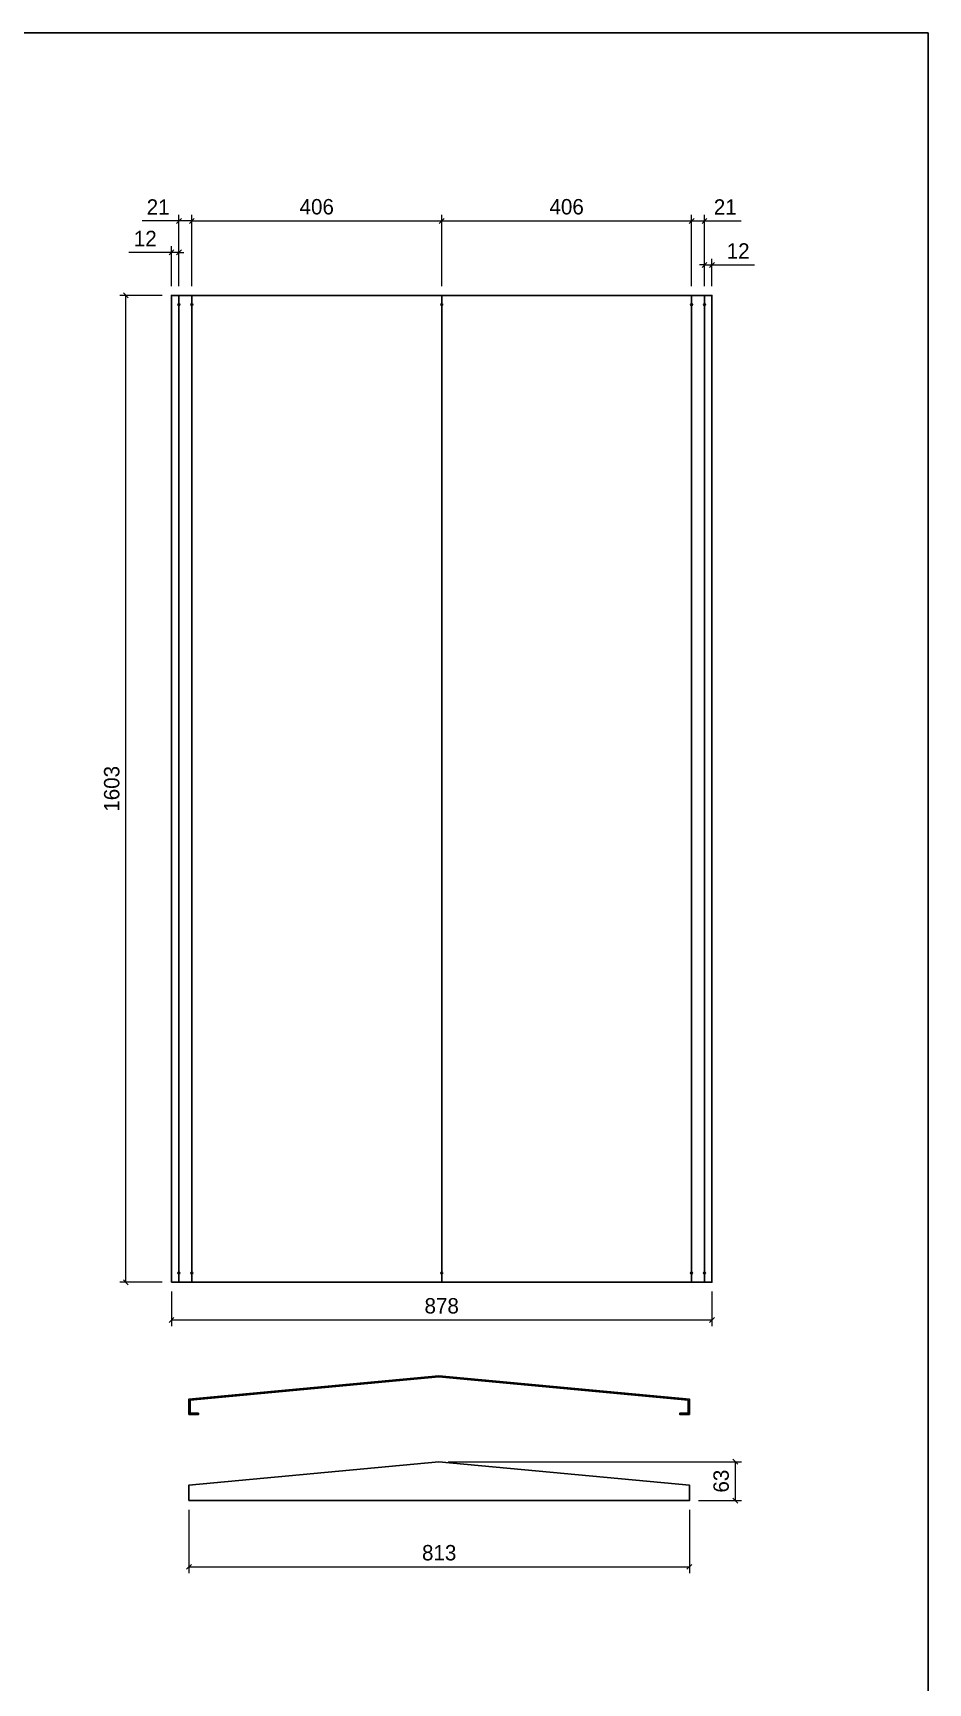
# Model space of a CAD drawing. Header units: millimetres. Extents: x 0 to 6126, y 0 to 4331.
# Drawn here: x 4671 to 6126, y 1651 to 4331 of the extents above; entities that cross this region are included whole.
import ezdxf
from ezdxf.enums import TextEntityAlignment as Align

# ---------------------------------------------------------------- set-up
doc = ezdxf.new("R2010")
doc.units = ezdxf.units.MM
doc.layers.add('CNC', color=7, linetype='Continuous')
doc.layers.add('DIM', color=253, linetype='Continuous')
doc.styles.add('Tahoma (Input Text)', font='tahoma.ttf')
doc.dimstyles.new('Dim-25', dxfattribs={"dimtxt": 25, "dimasz": 8, "dimexe": 10, "dimexo": 15, "dimgap": 10, "dimtad": 1, "dimdec": 0, "dimtxsty": 'Standard', "dimblk": 'OBLIQUE', "dimcen": 10, "dimclrd": 5, "dimclre": 5, "dimclrt": 3, "dimazin": 3, "dimtfac": 1, "dimtdec": 0, "dimtmove": 0, "dimatfit": 3, "dimldrblk": 'OBLIQUE', "dimlwd": 9, "dimlwe": 9})

# ---------------------------------------------------------------- blocks, each defined once
blk = doc.blocks.new('*D42')
at = {"color": 0, "linetype": 'ByBlock', "lineweight": -2}
for p, q in [((4928.9, 1843.9), (4920.9, 1835.9)), ((5733.9, 1835.9), (5741.9, 1843.9))]:
    blk.add_line(p, q, dxfattribs=at)
at = {"layer": 'Defpoints', "color": 0, "ltscale": 3, "transparency": 16777216}
for p in [(4924.9, 1947.6), (5737.9, 1947.6), (5737.9, 1839.9)]:
    blk.add_point(p, dxfattribs=at)
at = {"layer": 'DIM', "color": 5, "lineweight": 9, "ltscale": 3, "transparency": 16777216}
for p, q in [((4924.9, 1932.6), (4924.9, 1829.9)), ((5737.9, 1932.6), (5737.9, 1829.9)), ((4924.9, 1839.9), (5737.9, 1839.9))]:
    blk.add_line(p, q, dxfattribs=at)
at = {"layer": 'DIM', "color": 3, "ltscale": 3, "transparency": 16777216, "insert": (5331.4, 1862.7), "char_height": 25, "attachment_point": 5}
blk.add_mtext('813', dxfattribs=at)
blk = doc.blocks.new('_Oblique')
at = {"color": 0, "linetype": 'ByBlock', "lineweight": -2}
blk.add_line((-0.5, -0.5), (0.5, 0.5), dxfattribs=at)
blk = doc.blocks.new('*D43')
at = {"color": 0, "linetype": 'ByBlock', "lineweight": -2}
for p, q in [((5816.4, 2006.6), (5808.4, 2014.6)), ((5808.4, 1951.6), (5816.4, 1943.6))]:
    blk.add_line(p, q, dxfattribs=at)
at = {"layer": 'Defpoints', "color": 0, "ltscale": 3, "transparency": 16777216}
for p in [(5330.9, 2010.6), (5737.9, 1947.6), (5812.4, 1947.6)]:
    blk.add_point(p, dxfattribs=at)
at = {"layer": 'DIM', "color": 5, "lineweight": 9, "ltscale": 3, "transparency": 16777216}
for p, q in [((5345.9, 2010.6), (5822.4, 2010.6)), ((5812.4, 2010.6), (5812.4, 1947.6)), ((5752.9, 1947.6), (5822.4, 1947.6))]:
    blk.add_line(p, q, dxfattribs=at)
at = {"layer": 'DIM', "color": 3, "ltscale": 3, "transparency": 16777216, "insert": (5789.6, 1979.1), "char_height": 25, "attachment_point": 5, "rotation": 90}
blk.add_mtext('63', dxfattribs=at)
blk = doc.blocks.new('*D44')
at = {"color": 0, "linetype": 'ByBlock', "lineweight": -2}
for p, q in [((4826.3, 3901.1), (4818.3, 3909.1)), ((4818.3, 2306.1), (4826.3, 2298.1))]:
    blk.add_line(p, q, dxfattribs=at)
at = {"layer": 'Defpoints', "color": 0, "ltscale": 3, "transparency": 16777216}
for p in [(4822.3, 3905.1), (4896.5, 3905.1), (4896.5, 2302.1)]:
    blk.add_point(p, dxfattribs=at)
at = {"layer": 'DIM', "color": 5, "lineweight": 9, "ltscale": 3, "transparency": 16777216}
for p, q in [((4881.5, 3905.1), (4812.3, 3905.1)), ((4822.3, 2302.1), (4822.3, 3905.1)), ((4881.5, 2302.1), (4812.3, 2302.1))]:
    blk.add_line(p, q, dxfattribs=at)
at = {"layer": 'DIM', "color": 3, "ltscale": 3, "transparency": 16777216, "insert": (4799.5, 3103.6), "char_height": 25, "attachment_point": 5, "rotation": 90}
blk.add_mtext('1603', dxfattribs=at)
blk = doc.blocks.new('*D45')
at = {"color": 0, "linetype": 'ByBlock', "lineweight": -2}
for p, q in [((4892.5, 3970.9), (4900.5, 3978.9)), ((4912.5, 3978.9), (4904.5, 3970.9))]:
    blk.add_line(p, q, dxfattribs=at)
at = {"layer": 'Defpoints', "color": 0, "ltscale": 3, "transparency": 16777216}
for p in [(4896.5, 3974.9), (4896.5, 3905.1), (4908.5, 3905.1)]:
    blk.add_point(p, dxfattribs=at)
at = {"layer": 'DIM', "color": 5, "lineweight": 9, "ltscale": 3, "transparency": 16777216}
for p, q in [((4896.5, 3974.9), (4827.3, 3974.9)), ((4896.5, 3920.1), (4896.5, 3984.9)), ((4908.5, 3974.9), (4896.5, 3974.9)), ((4908.5, 3920.1), (4908.5, 3984.9)), ((4908.5, 3974.9), (4916.5, 3974.9))]:
    blk.add_line(p, q, dxfattribs=at)
at = {"layer": 'DIM', "color": 3, "ltscale": 3, "transparency": 16777216, "insert": (4853.9, 3997.5), "char_height": 25, "attachment_point": 5}
blk.add_mtext('12', dxfattribs=at)
blk = doc.blocks.new('*D46')
at = {"color": 0, "linetype": 'ByBlock', "lineweight": -2}
for p, q in [((4912.5, 4030.1), (4904.5, 4022.1)), ((4925.5, 4022.1), (4933.5, 4030.1))]:
    blk.add_line(p, q, dxfattribs=at)
at = {"layer": 'Defpoints', "color": 0, "ltscale": 3, "transparency": 16777216}
for p in [(4908.5, 4026.1), (4908.5, 3905.1), (4929.5, 3905.1)]:
    blk.add_point(p, dxfattribs=at)
at = {"layer": 'DIM', "color": 5, "lineweight": 9, "ltscale": 3, "transparency": 16777216}
for p, q in [((4908.5, 4026.1), (4849.1, 4026.1)), ((4908.5, 3920.1), (4908.5, 4036.1)), ((4929.5, 4026.1), (4908.5, 4026.1)), ((4929.5, 3920.1), (4929.5, 4036.1))]:
    blk.add_line(p, q, dxfattribs=at)
at = {"layer": 'DIM', "color": 3, "ltscale": 3, "transparency": 16777216, "insert": (4874.8, 4048.6), "char_height": 25, "attachment_point": 5}
blk.add_mtext('21', dxfattribs=at)
blk = doc.blocks.new('*D47')
at = {"color": 0, "linetype": 'ByBlock', "lineweight": -2}
for p, q in [((4933.5, 4030.1), (4925.5, 4022.1)), ((5331.5, 4022.1), (5339.5, 4030.1))]:
    blk.add_line(p, q, dxfattribs=at)
at = {"layer": 'Defpoints', "color": 0, "ltscale": 3, "transparency": 16777216}
for p in [(5335.5, 4026.1), (4929.5, 3905.1), (5335.5, 3905.1)]:
    blk.add_point(p, dxfattribs=at)
at = {"layer": 'DIM', "color": 5, "lineweight": 9, "ltscale": 3, "transparency": 16777216}
for p, q in [((4929.5, 3920.1), (4929.5, 4036.1)), ((4929.5, 4026.1), (5335.5, 4026.1)), ((5335.5, 3920.1), (5335.5, 4036.1))]:
    blk.add_line(p, q, dxfattribs=at)
at = {"layer": 'DIM', "color": 3, "ltscale": 3, "transparency": 16777216, "insert": (5132.5, 4048.9), "char_height": 25, "attachment_point": 5}
blk.add_mtext('406', dxfattribs=at)
blk = doc.blocks.new('*D48')
at = {"color": 0, "linetype": 'ByBlock', "lineweight": -2}
for p, q in [((5339.5, 4030.1), (5331.5, 4022.1)), ((5737.5, 4022.1), (5745.5, 4030.1))]:
    blk.add_line(p, q, dxfattribs=at)
at = {"layer": 'Defpoints', "color": 0, "ltscale": 3, "transparency": 16777216}
for p in [(5741.5, 4026.1), (5335.5, 3905.1), (5741.5, 3905.1)]:
    blk.add_point(p, dxfattribs=at)
at = {"layer": 'DIM', "color": 5, "lineweight": 9, "ltscale": 3, "transparency": 16777216}
for p, q in [((5335.5, 3920.1), (5335.5, 4036.1)), ((5335.5, 4026.1), (5741.5, 4026.1)), ((5741.5, 3920.1), (5741.5, 4036.1))]:
    blk.add_line(p, q, dxfattribs=at)
at = {"layer": 'DIM', "color": 3, "ltscale": 3, "transparency": 16777216, "insert": (5538.5, 4048.9), "char_height": 25, "attachment_point": 5}
blk.add_mtext('406', dxfattribs=at)
blk = doc.blocks.new('*D49')
at = {"color": 0, "linetype": 'ByBlock', "lineweight": -2}
for p, q in [((5745.5, 4030.1), (5737.5, 4022.1)), ((5758.5, 4022.1), (5766.5, 4030.1))]:
    blk.add_line(p, q, dxfattribs=at)
at = {"layer": 'Defpoints', "color": 0, "ltscale": 3, "transparency": 16777216}
for p in [(5762.5, 4026.1), (5741.5, 3905.1), (5762.5, 3905.1)]:
    blk.add_point(p, dxfattribs=at)
at = {"layer": 'DIM', "color": 5, "lineweight": 9, "ltscale": 3, "transparency": 16777216}
for p, q in [((5741.5, 3920.1), (5741.5, 4036.1)), ((5741.5, 4026.1), (5762.5, 4026.1)), ((5762.5, 3920.1), (5762.5, 4036.1)), ((5762.5, 4026.1), (5821.9, 4026.1))]:
    blk.add_line(p, q, dxfattribs=at)
at = {"layer": 'DIM', "color": 3, "ltscale": 3, "transparency": 16777216, "insert": (5796.2, 4048.6), "char_height": 25, "attachment_point": 5}
blk.add_mtext('21', dxfattribs=at)
blk = doc.blocks.new('*D50')
at = {"color": 0, "linetype": 'ByBlock', "lineweight": -2}
for p, q in [((5758.5, 3950.6), (5766.5, 3958.6)), ((5778.5, 3958.6), (5770.5, 3950.6))]:
    blk.add_line(p, q, dxfattribs=at)
at = {"layer": 'Defpoints', "color": 0, "ltscale": 3, "transparency": 16777216}
for p in [(5774.5, 3954.6), (5762.5, 3905.1), (5774.5, 3905.1)]:
    blk.add_point(p, dxfattribs=at)
at = {"layer": 'DIM', "color": 5, "lineweight": 9, "ltscale": 3, "transparency": 16777216}
for p, q in [((5762.5, 3954.6), (5754.5, 3954.6)), ((5762.5, 3920.1), (5762.5, 3964.6)), ((5762.5, 3954.6), (5774.5, 3954.6)), ((5774.5, 3920.1), (5774.5, 3964.6)), ((5774.5, 3954.6), (5843.7, 3954.6))]:
    blk.add_line(p, q, dxfattribs=at)
at = {"layer": 'DIM', "color": 3, "ltscale": 3, "transparency": 16777216, "insert": (5817.1, 3977.2), "char_height": 25, "attachment_point": 5}
blk.add_mtext('12', dxfattribs=at)
blk = doc.blocks.new('*D51')
at = {"color": 0, "linetype": 'ByBlock', "lineweight": -2}
for p, q in [((4900.5, 2244.9), (4892.5, 2236.9)), ((5770.5, 2236.9), (5778.5, 2244.9))]:
    blk.add_line(p, q, dxfattribs=at)
at = {"layer": 'Defpoints', "color": 0, "ltscale": 3, "transparency": 16777216}
for p in [(4896.5, 2302.1), (5774.5, 2302.1), (5774.5, 2240.9)]:
    blk.add_point(p, dxfattribs=at)
at = {"layer": 'DIM', "color": 5, "lineweight": 9, "ltscale": 3, "transparency": 16777216}
for p, q in [((4896.5, 2287.1), (4896.5, 2230.9)), ((5774.5, 2287.1), (5774.5, 2230.9)), ((4896.5, 2240.9), (5774.5, 2240.9))]:
    blk.add_line(p, q, dxfattribs=at)
at = {"layer": 'DIM', "color": 3, "ltscale": 3, "transparency": 16777216, "insert": (5335.5, 2263.7), "char_height": 25, "attachment_point": 5}
blk.add_mtext('878', dxfattribs=at)
blk = doc.blocks.new('f3daunguoc')
at = {"layer": 'CNC', "color": 2, "lineweight": -3}
blk.add_circle((0, 0), 1.5, dxfattribs=at)
blk = doc.blocks.new('khungtenAsean2')
at = {"color": 7}
blk.add_lwpolyline([(0, 0), (2970, 0), (2970, -2100), (0, -2100)], close=True, dxfattribs=at)
at = {"color": 1, "style": 'Tahoma (Input Text)', "flags": 8}
for tag, p in [('#01', (137.1, -2021.3)), ('#03', (506.6, -2019.3)), ('#05', (1106.6, -2021.3)), ('#07', (1834.7, -2021.3)), ('#09', (2146.7, -2021.3)), ('#02', (98.5, -2081.3)), ('#04', (486.1, -2081.3)), ('#06', (1065.3, -2081.3)), ('#08', (1817.4, -2081.3)), ('#10', (2146.7, -2081.3))]:
    blk.add_attdef(tag, p, '', height=25, dxfattribs=at)
blk.add_attdef('#11', text='', height=25, dxfattribs=at).set_placement((2915, -2067.3), align=Align.CENTER)

msp = doc.modelspace()

# ---------------------------------------------------------------- linework, layer by layer
at = {"color": 7, "ltscale": 3}
for p, q in [((4896.5, 2302.1), (4896.5, 3905.1)), ((4908.5, 2302.1), (4908.5, 3905.1)), ((4929.5, 2302.1), (4929.5, 3905.1)), ((5335.5, 2302.1), (5335.5, 3905.1)), ((5741.5, 2302.1), (5741.5, 3905.1)), ((5762.5, 2302.1), (5762.5, 3905.1)), ((5774.5, 2302.1), (5774.5, 3905.1))]:
    msp.add_line(p, q, dxfattribs=at)
msp.add_lwpolyline([(4896.5, 2302.1), (4896.5, 3905.1), (5774.5, 3905.1), (5774.5, 2302.1)], close=True, dxfattribs=at)
at = {"color": 7}
msp.add_lwpolyline([(4940.4, 2089.4), (4926.9, 2089.4), (4926.9, 2110.6), (5330.9, 2148.4), (5735.9, 2110.6), (5735.9, 2089.4), (5722.4, 2089.4), (5722.4, 2087.4), (5737.9, 2087.4), (5737.9, 2112.4), (5330.9, 2150.4), (4924.9, 2112.4), (4924.9, 2087.4), (4940.4, 2087.4)], close=True, dxfattribs=at)
at = {"color": 7, "ltscale": 3}
msp.add_lwpolyline([(4924.9, 1947.6), (5737.9, 1947.6), (5737.9, 1972.6), (5330.9, 2010.6), (4924.9, 1972.6), (4924.9, 1947.6)], dxfattribs=at)

# ---------------------------------------------------------------- block references
at = {"color": 7, "xscale": 2.0625, "yscale": 2.0625, "zscale": 2.0625}
msp.add_blockref('khungtenAsean2', (0, 4331.3), dxfattribs=at)
at = {"lineweight": -3, "xscale": -1, "rotation": 180}
for p in [(4908.5, 3890.1), (4929.5, 3890.1), (5335.5, 3890.1), (5741.5, 3890.1), (5762.5, 3890.1)]:
    msp.add_blockref('f3daunguoc', p, dxfattribs=at)
at = {"lineweight": -3}
for p in [(4908.5, 2317.1), (4929.5, 2317.1), (5335.5, 2317.1), (5741.5, 2317.1), (5762.5, 2317.1)]:
    msp.add_blockref('f3daunguoc', p, dxfattribs=at)

# ---------------------------------------------------------------- dimensions: what is measured, and where the dimension line sits
at = {"layer": 'DIM', "color": 7, "ltscale": 3}
for base, p1, p2, angle, picture, middle in [((4908.5, 4026.1), (4929.5, 3905.1), (4908.5, 3905.1), 180, '*D46', (4874.8, 4048.6)), ((5335.5, 4026.1), (4929.5, 3905.1), (5335.5, 3905.1), 180, '*D47', (5132.5, 4048.9)), ((5741.5, 4026.1), (5335.5, 3905.1), (5741.5, 3905.1), 180, '*D48', (5538.5, 4048.9)), ((5762.5, 4026.1), (5741.5, 3905.1), (5762.5, 3905.1), 180, '*D49', (5796.2, 4048.6)), ((4896.5, 3974.9), (4908.5, 3905.1), (4896.5, 3905.1), 180, '*D45', (4853.9, 3997.5)), ((5774.5, 3954.6), (5762.5, 3905.1), (5774.5, 3905.1), 180, '*D50', (5817.1, 3977.2)), ((4822.3, 3905.1), (4896.5, 2302.1), (4896.5, 3905.1), 90, '*D44', (4799.5, 3103.6)), ((5774.5, 2240.9), (4896.5, 2302.1), (5774.5, 2302.1), 180, '*D51', (5335.5, 2263.7)), ((5812.4, 1947.6), (5330.9, 2010.6), (5737.9, 1947.6), 90, '*D43', (5789.6, 1979.1))]:
    dim = msp.add_linear_dim(base=base, p1=p1, p2=p2, angle=angle, dimstyle='Dim-25', dxfattribs=at)
    dim.commit()
    dim.dimension.update_dxf_attribs({"geometry": picture, "text_midpoint": middle})
dim = msp.add_linear_dim(base=(5737.9, 1839.9), p1=(4924.9, 1947.6), p2=(5737.9, 1947.6), dimstyle='Dim-25', dxfattribs=at)
dim.commit()
dim.dimension.update_dxf_attribs({"geometry": '*D42', "text_midpoint": (5331.4, 1862.7)})

doc.saveas('drawing.dxf')
